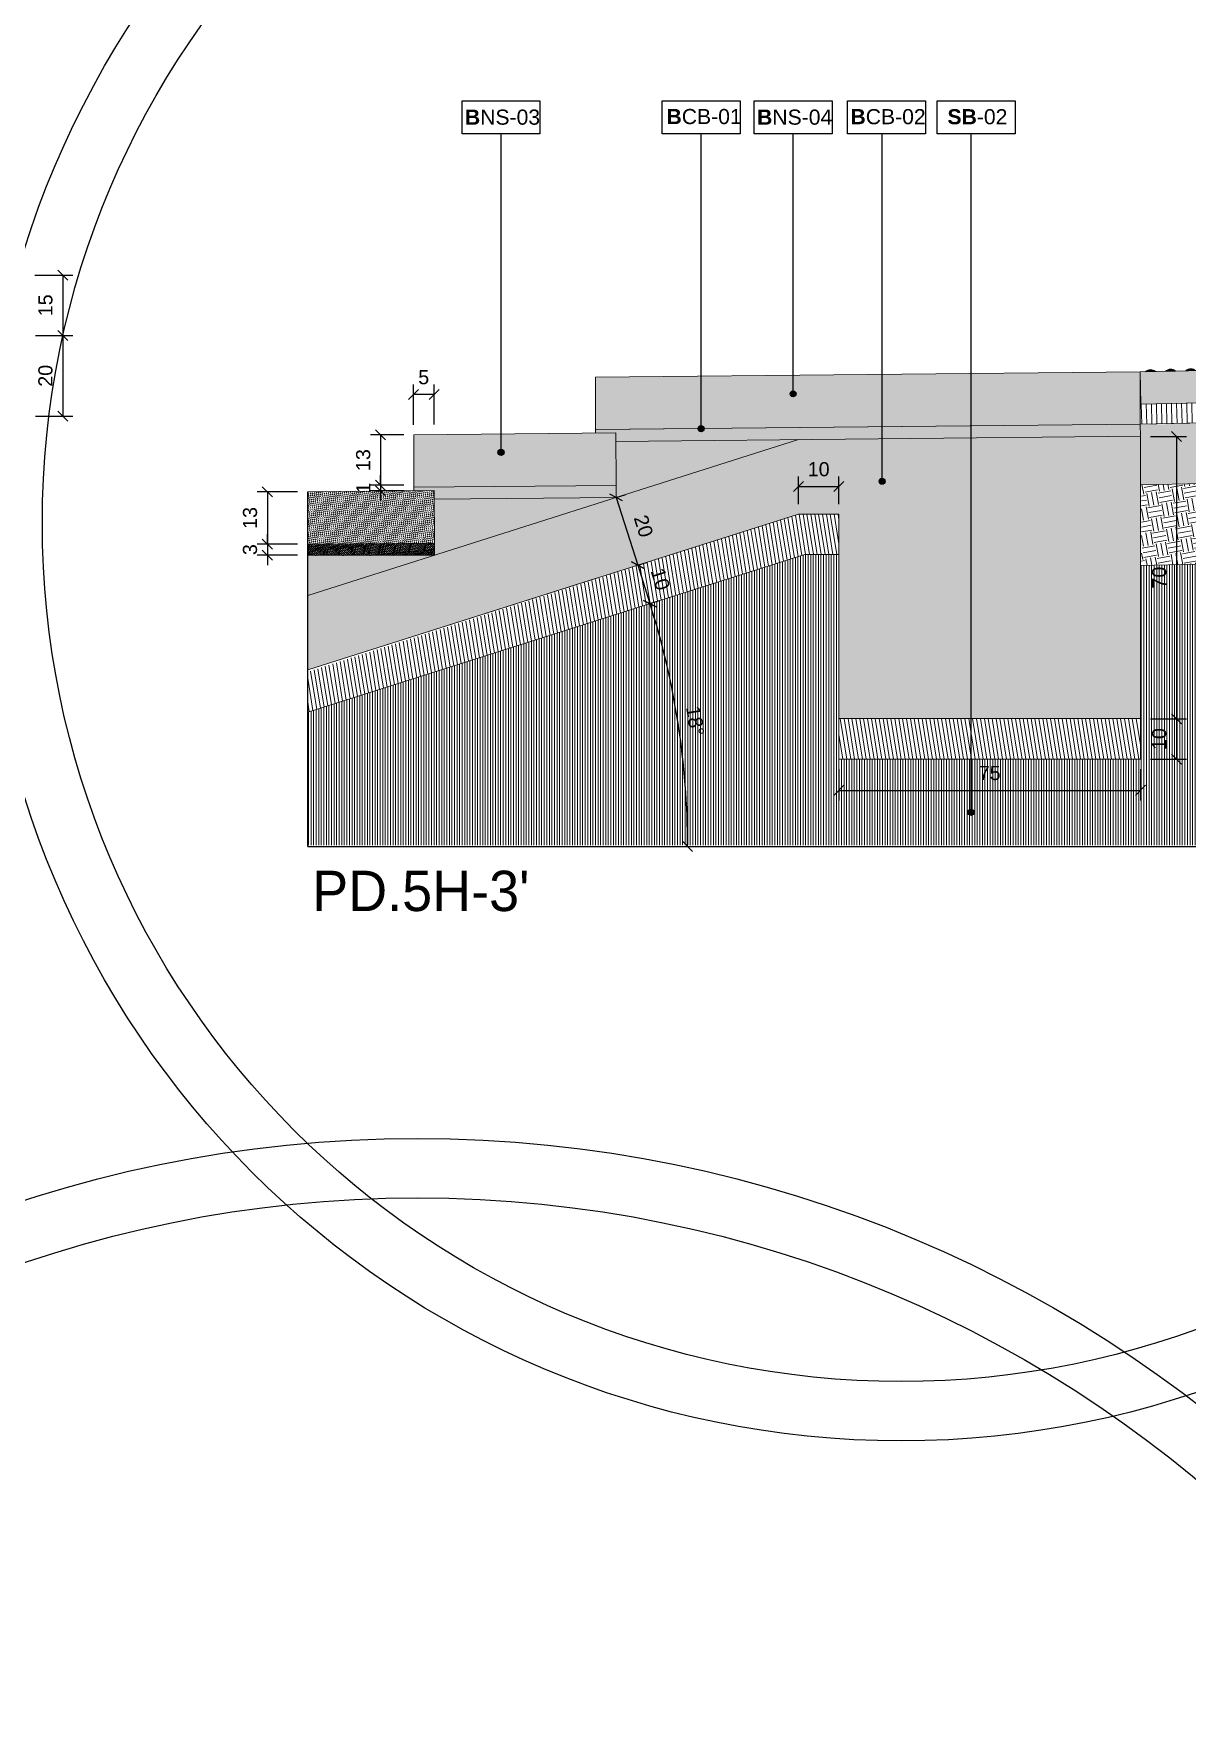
# Model space of a CAD drawing. Header units: metres. Extents: x -325 to 301, y -147 to 149.
# Drawn here: x 67.626 to 70.484, y 46.144 to 50.334 of the extents above; entities that cross this region are included whole.
import ezdxf

# ---------------------------------------------------------------- set-up
doc = ezdxf.new("R2010")
doc.units = ezdxf.units.M
doc.layers.get('Defpoints').update_dxf_attribs({"lineweight": 13})
for name, color, linetype, plot in [('-aux', 50, 'Continuous', False), ('-AUX-QAD', 5, 'Continuous', False), ('-AUX_MON', 3, 'Continuous', False)]:
    doc.layers.add(name, color=color, linetype=linetype, plot=plot)
for name, color, linetype, true_color in [('0-TX-1_25', 7, 'Continuous', 0x3f4f7f), ('3-TR-paviment fort', 7, 'Continuous', 0xd1d1d1), ('EIT_3 TR sorra', 7, 'Continuous', 0xd8ceb0)]:
    doc.layers.add(name, color=color, linetype=linetype, true_color=true_color)
for name, color, linetype, lineweight, true_color in [('03-TR-Paviment_08_Natural Stone Bleachers', 7, 'Continuous', 5, 0xafad9d), ('3-TR sorra granitica', 7, 'Continuous', 0, 0xf2dac9), ('3-TR tot_u', 7, 'Continuous', 5, 0x787878)]:
    doc.layers.add(name, color=color, linetype=linetype, lineweight=lineweight, true_color=true_color)
for name, color, linetype, lineweight in [('1-CM', 7, 'Continuous', 0), ('3-TR Formigó', 252, 'Continuous', 0), ('3-TR Seleccionat', 44, 'Continuous', 0), ('3-TR Tot-u', 37, 'Continuous', 0)]:
    doc.layers.add(name, color=color, linetype=linetype, lineweight=lineweight)
for name, color, linetype in [('1-SECCIÓ', 1, 'Continuous'), ('A-KEYPLAN_HATCH', 7, 'Continuous'), ('A_TEXT_2', 7, 'Continuous')]:
    doc.layers.add(name, color=color, linetype=linetype)
doc.styles.get("Standard").update_dxf_attribs({"font": 'arial.ttf'})
doc.styles.add('x-llegenda materials$0$ENGRAVERS', font='TT0586M.TTF')
doc.dimstyles.new('ISO-25', dxfattribs={"dimtxt": 0.1, "dimasz": 0.1, "dimexe": 0.1, "dimexo": 0.1, "dimgap": 0.1, "dimtad": 1, "dimdec": 0, "dimlfac": 100, "dimzin": 9, "dimtxsty": 'Standard', "dimblk": 'OBLIQUE', "dimcen": 0.1, "dimadec": 0, "dimazin": 0, "dimtfac": 1, "dimtdec": 0, "dimtmove": 0, "dimatfit": 3, "dimldrblk": 'OBLIQUE', "dimfxl": 1, "dimarcsym": 0})

# ---------------------------------------------------------------- blocks, each defined once
blk = doc.blocks.new('hatch keyplan 2')
at = {"layer": 'A-KEYPLAN_HATCH'}
blk.add_lwpolyline([(0, 0.00548), (0.01287, 0.00548), (0.01287, 0), (0, 0)], close=True, dxfattribs=at)
blk = doc.blocks.new('hatch keyplan')
at = {"layer": 'A-KEYPLAN_HATCH'}
blk.add_blockref('hatch keyplan 2', (1.43058, 0.85215), dxfattribs=at)
blk = doc.blocks.new('SB-02')
at = {"layer": 'A-KEYPLAN_HATCH'}
blk.add_blockref('hatch keyplan', (-1.43058, -0.85215), dxfattribs=at)
at = {"layer": 'A_TEXT_2', "insert": (-0.0008, 0.00408), "char_height": 0.0025, "attachment_point": 1}
blk.add_mtext_dynamic_manual_height_columns('\\pi0.00249;{\\fArial|b1|i0|c0|p34;SB}-02', width=0.0145619, gutter_width=0.015, heights=[0], dxfattribs=at)
blk = doc.blocks.new('B-CB02')
at = {"layer": 'A-KEYPLAN_HATCH'}
blk.add_blockref('hatch keyplan', (-1.43058, -0.85215), dxfattribs=at)
at = {"layer": 'A_TEXT_2', "insert": (-0.0008, 0.00409), "char_height": 0.0025, "attachment_point": 1}
blk.add_mtext_dynamic_manual_height_columns('\\pi0.00129;{\\fArial|b1|i0|c0|p34;B}CB-02', width=0.0145619, gutter_width=0.015, heights=[0], dxfattribs=at)
blk = doc.blocks.new('B-CB01')
at = {"layer": 'A-KEYPLAN_HATCH'}
blk.add_blockref('hatch keyplan', (-1.43058, -0.85215), dxfattribs=at)
at = {"layer": 'A_TEXT_2', "insert": (-0.0008, 0.00411), "char_height": 0.0025, "attachment_point": 1}
blk.add_mtext_dynamic_manual_height_columns('\\pi0.00152;{\\fArial|b1|i0|c0|p34;B}CB-01', width=0.0145619, gutter_width=0.015, heights=[0], dxfattribs=at)
blk = doc.blocks.new('B03')
at = {"layer": 'A-KEYPLAN_HATCH'}
blk.add_blockref('hatch keyplan', (-1.42958, -0.85215), dxfattribs=at)
at = {"layer": 'A_TEXT_2', "insert": (0.0002, 0.00401), "char_height": 0.0025, "attachment_point": 1}
blk.add_mtext_dynamic_manual_height_columns('\\pi0.00128;{\\fArial|b1|i0|c0|p34;B}NS-03', width=0.0145619, gutter_width=0.015, heights=[0], dxfattribs=at)
blk = doc.blocks.new('B04')
at = {"layer": 'A-KEYPLAN_HATCH'}
blk.add_blockref('hatch keyplan', (-1.42958, -0.85215), dxfattribs=at)
at = {"layer": 'A_TEXT_2', "insert": (0.0002, 0.00401), "char_height": 0.0025, "attachment_point": 1}
blk.add_mtext_dynamic_manual_height_columns('\\pi0.00128;{\\fArial|b1|i0|c0|p34;B}NS-04', width=0.0145619, gutter_width=0.015, heights=[0], dxfattribs=at)
blk = doc.blocks.new('_Oblique')
at = {"color": 0, "lineweight": -2}
blk.add_line((-0.5, -0.5), (0.5, 0.5), dxfattribs=at)
blk = doc.blocks.new('*D102')
at = {"layer": '0-TX-1_25', "color": 0, "lineweight": -2, "transparency": 16777216}
for p, q in [((68.5664, 49.3645), (68.5664, 49.4645)), ((68.6177, 49.4395), (68.5664, 49.4395)), ((68.6177, 49.365), (68.6177, 49.4645))]:
    blk.add_line(p, q, dxfattribs=at)
at = {"layer": 'Defpoints', "color": 0, "transparency": 16777216}
for p in [(68.5664, 49.4395), (68.5664, 49.3395), (68.6177, 49.34)]:
    blk.add_point(p, dxfattribs=at)
at = {"layer": '0-TX-1_25', "color": 0, "lineweight": -2, "transparency": 16777216, "xscale": 0.025, "yscale": 0.025, "zscale": 0.025, "rotation": 180}
blk.add_blockref('_Oblique', (68.5664, 49.4395), dxfattribs=at)
at = {"layer": '0-TX-1_25', "color": 0, "lineweight": -2, "transparency": 16777216, "xscale": 0.025, "yscale": 0.025, "zscale": 0.025}
blk.add_blockref('_Oblique', (68.6177, 49.4395), dxfattribs=at)
at = {"layer": '0-TX-1_25', "color": 0, "transparency": 16777216, "insert": (68.592, 49.4823), "char_height": 0.035, "attachment_point": 5}
blk.add_mtext('5', dxfattribs=at)
blk = doc.blocks.new('*D106')
at = {"layer": '0-TX-1_25', "color": 0, "lineweight": -2, "transparency": 16777216}
for p, q in [((68.5427, 49.3395), (68.4601, 49.3395)), ((68.4851, 49.3395), (68.4851, 49.2145)), ((68.5427, 49.2145), (68.4601, 49.2145))]:
    blk.add_line(p, q, dxfattribs=at)
at = {"layer": 'Defpoints', "color": 0, "transparency": 16777216}
for p in [(68.5677, 49.3395), (68.4851, 49.2145), (68.5677, 49.2145)]:
    blk.add_point(p, dxfattribs=at)
at = {"layer": '0-TX-1_25', "color": 0, "lineweight": -2, "transparency": 16777216, "xscale": 0.025, "yscale": 0.025, "zscale": 0.025}
for p, rotation in [((68.4851, 49.3395), 90), ((68.4851, 49.2145), 270)]:
    blk.add_blockref('_Oblique', p, dxfattribs=dict(at, rotation=rotation))
at = {"layer": '0-TX-1_25', "color": 0, "transparency": 16777216, "insert": (68.4422, 49.277), "char_height": 0.035, "attachment_point": 5, "rotation": 90}
blk.add_mtext('13', dxfattribs=at)
blk = doc.blocks.new('*D107')
at = {"layer": '0-TX-1_25', "color": 0, "lineweight": -2, "transparency": 16777216}
for p, q in [((68.4851, 49.2145), (68.4851, 49.2395)), ((68.5427, 49.2145), (68.4601, 49.2145)), ((68.5426, 49.201), (68.4601, 49.201)), ((68.4851, 49.2145), (68.4851, 49.201)), ((68.4851, 49.201), (68.4851, 49.176))]:
    blk.add_line(p, q, dxfattribs=at)
at = {"layer": 'Defpoints', "color": 0, "transparency": 16777216}
for p in [(68.4851, 49.201), (68.5676, 49.201), (68.5677, 49.2145)]:
    blk.add_point(p, dxfattribs=at)
at = {"layer": '0-TX-1_25', "color": 0, "lineweight": -2, "transparency": 16777216, "xscale": 0.025, "yscale": 0.025, "zscale": 0.025}
for p, rotation in [((68.4851, 49.2145), 270), ((68.4851, 49.201), 90)]:
    blk.add_blockref('_Oblique', p, dxfattribs=dict(at, rotation=rotation))
at = {"layer": '0-TX-1_25', "color": 0, "transparency": 16777216, "insert": (68.4425, 49.2078), "char_height": 0.035, "attachment_point": 5, "rotation": 90}
blk.add_mtext('1', dxfattribs=at)
blk = doc.blocks.new('*D108')
at = {"layer": '0-TX-1_25', "color": 0, "lineweight": -2, "transparency": 16777216}
for p, q in [((68.2796, 49.1985), (68.1796, 49.1985)), ((68.2046, 49.1985), (68.2046, 49.0687)), ((68.2796, 49.0687), (68.1796, 49.0687))]:
    blk.add_line(p, q, dxfattribs=at)
at = {"layer": 'Defpoints', "color": 0, "transparency": 16777216}
for p in [(68.3046, 49.1985), (68.2046, 49.0687), (68.3046, 49.0687)]:
    blk.add_point(p, dxfattribs=at)
at = {"layer": '0-TX-1_25', "color": 0, "lineweight": -2, "transparency": 16777216, "xscale": 0.025, "yscale": 0.025, "zscale": 0.025}
for p, rotation in [((68.2046, 49.1985), 90), ((68.2046, 49.0687), 270)]:
    blk.add_blockref('_Oblique', p, dxfattribs=dict(at, rotation=rotation))
at = {"layer": '0-TX-1_25', "color": 0, "transparency": 16777216, "insert": (68.1617, 49.1336), "char_height": 0.035, "attachment_point": 5, "rotation": 90}
blk.add_mtext('13', dxfattribs=at)
blk = doc.blocks.new('*D109')
at = {"layer": '0-TX-1_25', "color": 0, "lineweight": -2, "transparency": 16777216}
for p, q in [((68.2796, 49.0687), (68.1796, 49.0687)), ((68.2046, 49.0687), (68.2046, 49.0937)), ((68.2046, 49.0687), (68.2046, 49.0415)), ((68.2796, 49.0415), (68.1796, 49.0415)), ((68.2046, 49.0415), (68.2046, 49.0165))]:
    blk.add_line(p, q, dxfattribs=at)
at = {"layer": 'Defpoints', "color": 0, "transparency": 16777216}
for p in [(68.3046, 49.0687), (68.2046, 49.0415), (68.3046, 49.0415)]:
    blk.add_point(p, dxfattribs=at)
at = {"layer": '0-TX-1_25', "color": 0, "lineweight": -2, "transparency": 16777216, "xscale": 0.025, "yscale": 0.025, "zscale": 0.025}
for p, rotation in [((68.2046, 49.0687), 270), ((68.2046, 49.0415), 90)]:
    blk.add_blockref('_Oblique', p, dxfattribs=dict(at, rotation=rotation))
at = {"layer": '0-TX-1_25', "color": 0, "transparency": 16777216, "insert": (68.1617, 49.0551), "char_height": 0.035, "attachment_point": 5, "rotation": 90}
blk.add_mtext('3', dxfattribs=at)
blk = doc.blocks.new('POINT')
at = {"layer": '0-TX-1_25'}
h = blk.add_hatch(dxfattribs=at)
h.set_pattern_fill('ANGLE', color=256)
h.set_pattern_definition([(0, (-83.747, -12.726), (0, 6.985), [5.08, -1.905]), (90, (-83.747, -12.726), (-6.985, 4e-16), [5.08, -1.905])])
edge = h.paths.add_edge_path()
edge.add_arc((0, 0), 0.0075, 0, 360)
h = blk.add_hatch(color=256, dxfattribs=at)
h.dxf.hatch_style = 1
edge = h.paths.add_edge_path()
edge.add_arc((0, 0), 0.0075, 0, 360)
blk.add_circle((0, 0), 0.0075, dxfattribs=at)
blk = doc.blocks.new('*U1805')
at = {"layer": '3-TR-paviment fort'}
blk.add_hatch(color=256, dxfattribs=at).paths.add_polyline_path([(0.025, 0), (0.05, 0, 0.4)])
blk.add_lwpolyline([(0.025, 0), (0.05, 0)])
blk.add_arc((0.0375, -0.013125), 0.018125, 46.397181, 133.602819)
blk = doc.blocks.new('*U1806')
at = {"color": 0, "linetype": 'ByBlock', "lineweight": -2, "transparency": 16777216}
for p in [(0, 0.08), (0.05, 0.08), (0.1, 0.08), (0.15, 0.08), (0.2, 0.08), (0.25, 0.08), (0.3, 0.08), (0.35, 0.08), (0.4, 0.08), (0.45, 0.08), (0.5, 0.08), (0.55, 0.08)]:
    blk.add_blockref('*U1805', p, dxfattribs=at)
blk = doc.blocks.new('Warning Surface 600x600x80')
at = {"layer": '3-TR-paviment fort'}
blk.add_hatch(color=256, dxfattribs=at).paths.add_polyline_path([(0, 0.08), (0.6, 0.08), (0.6, 0), (0.0002, 0.0006)])
blk.add_lwpolyline([(0, 0.08), (0.6, 0.08)])
at = {"layer": '1-CM'}
blk.add_lwpolyline([(0.6, 0.08), (0, 0.08), (0, 0), (0.6, 0)], close=True, dxfattribs=at)
blk.add_blockref('*U1806', (-0.0125, 0))
blk = doc.blocks.new('*D1834')
at = {"layer": '0-TX-1_25', "color": 0, "lineweight": -2, "transparency": 16777216}
for p, q in [((67.6286, 49.7354), (67.7227, 49.7354)), ((67.6977, 49.7354), (67.6977, 49.5859)), ((67.6298, 49.5859), (67.7227, 49.5859))]:
    blk.add_line(p, q, dxfattribs=at)
at = {"layer": 'Defpoints', "color": 0, "transparency": 16777216}
for p in [(67.6036, 49.7354), (67.6048, 49.5859), (67.6977, 49.5859)]:
    blk.add_point(p, dxfattribs=at)
at = {"layer": '0-TX-1_25', "color": 0, "lineweight": -2, "transparency": 16777216, "xscale": 0.025, "yscale": 0.025, "zscale": 0.025}
for p, rotation in [((67.6977, 49.7354), 90), ((67.6977, 49.5859), 270)]:
    blk.add_blockref('_Oblique', p, dxfattribs=dict(at, rotation=rotation))
at = {"layer": '0-TX-1_25', "color": 0, "transparency": 16777216, "insert": (67.6548, 49.6606), "char_height": 0.035, "attachment_point": 5, "rotation": 90}
blk.add_mtext('15', dxfattribs=at)
blk = doc.blocks.new('*D1835')
at = {"layer": '0-TX-1_25', "color": 0, "lineweight": -2, "transparency": 16777216}
for p, q in [((67.6298, 49.5859), (67.7227, 49.5859)), ((67.6977, 49.5859), (67.6977, 49.3859)), ((67.6298, 49.3859), (67.7227, 49.3859))]:
    blk.add_line(p, q, dxfattribs=at)
at = {"layer": 'Defpoints', "color": 0, "transparency": 16777216}
for p in [(67.6048, 49.5859), (67.6048, 49.3859), (67.6977, 49.3859)]:
    blk.add_point(p, dxfattribs=at)
at = {"layer": '0-TX-1_25', "color": 0, "lineweight": -2, "transparency": 16777216, "xscale": 0.025, "yscale": 0.025, "zscale": 0.025}
for p, rotation in [((67.6977, 49.5859), 90), ((67.6977, 49.3859), 270)]:
    blk.add_blockref('_Oblique', p, dxfattribs=dict(at, rotation=rotation))
at = {"layer": '0-TX-1_25', "color": 0, "transparency": 16777216, "insert": (67.6548, 49.4859), "char_height": 0.035, "attachment_point": 5, "rotation": 90}
blk.add_mtext('20', dxfattribs=at)
blk = doc.blocks.new('*D2914')
at = {"layer": '0-TX-1_25', "color": 0, "lineweight": -2, "transparency": 16777216}
for p, q in [((69.6209, 48.5112), (69.6209, 48.4335)), ((70.3679, 48.5112), (70.3679, 48.4335)), ((69.6209, 48.4585), (70.3679, 48.4585))]:
    blk.add_line(p, q, dxfattribs=at)
at = {"layer": 'Defpoints', "color": 0, "transparency": 16777216}
for p in [(69.6209, 48.5362), (70.3679, 48.5362), (70.3679, 48.4585)]:
    blk.add_point(p, dxfattribs=at)
at = {"layer": '0-TX-1_25', "color": 0, "lineweight": -2, "transparency": 16777216, "xscale": 0.025, "yscale": 0.025, "zscale": 0.025, "rotation": 180}
blk.add_blockref('_Oblique', (69.6209, 48.4585), dxfattribs=at)
at = {"layer": '0-TX-1_25', "color": 0, "lineweight": -2, "transparency": 16777216, "xscale": 0.025, "yscale": 0.025, "zscale": 0.025}
blk.add_blockref('_Oblique', (70.3679, 48.4585), dxfattribs=at)
at = {"layer": '0-TX-1_25', "color": 0, "transparency": 16777216, "insert": (69.9944, 48.5013), "char_height": 0.035, "attachment_point": 5}
blk.add_mtext('75', dxfattribs=at)
blk = doc.blocks.new('*D2912')
at = {"layer": '0-TX-1_25', "color": 0, "lineweight": -2, "transparency": 16777216}
for p, q in [((70.3929, 49.3357), (70.4824, 49.3357)), ((70.4574, 49.3357), (70.4574, 48.6357)), ((70.3925, 48.6357), (70.4824, 48.6357))]:
    blk.add_line(p, q, dxfattribs=at)
at = {"layer": 'Defpoints', "color": 0, "transparency": 16777216}
for p in [(70.3679, 49.3357), (70.3675, 48.6357), (70.4574, 48.6357)]:
    blk.add_point(p, dxfattribs=at)
at = {"layer": '0-TX-1_25', "color": 0, "lineweight": -2, "transparency": 16777216, "xscale": 0.025, "yscale": 0.025, "zscale": 0.025}
for p, rotation in [((70.4574, 49.3357), 90), ((70.4574, 48.6357), 270)]:
    blk.add_blockref('_Oblique', p, dxfattribs=dict(at, rotation=rotation))
at = {"layer": '0-TX-1_25', "color": 0, "transparency": 16777216, "insert": (70.4145, 48.9857), "char_height": 0.035, "attachment_point": 5, "rotation": 90}
blk.add_mtext('70', dxfattribs=at)
blk = doc.blocks.new('*D2913')
at = {"layer": '0-TX-1_25', "color": 0, "lineweight": -2, "transparency": 16777216}
for p, q in [((70.3925, 48.6357), (70.4824, 48.6357)), ((70.4574, 48.6357), (70.4574, 48.5357)), ((70.3925, 48.5357), (70.4824, 48.5357))]:
    blk.add_line(p, q, dxfattribs=at)
at = {"layer": 'Defpoints', "color": 0, "transparency": 16777216}
for p in [(70.3675, 48.6357), (70.3675, 48.5357), (70.4574, 48.5357)]:
    blk.add_point(p, dxfattribs=at)
at = {"layer": '0-TX-1_25', "color": 0, "lineweight": -2, "transparency": 16777216, "xscale": 0.025, "yscale": 0.025, "zscale": 0.025}
for p, rotation in [((70.4574, 48.6357), 90), ((70.4574, 48.5357), 270)]:
    blk.add_blockref('_Oblique', p, dxfattribs=dict(at, rotation=rotation))
at = {"layer": '0-TX-1_25', "color": 0, "transparency": 16777216, "insert": (70.4145, 48.5857), "char_height": 0.035, "attachment_point": 5, "rotation": 90}
blk.add_mtext('10', dxfattribs=at)
blk = doc.blocks.new('*D2915')
at = {"layer": '0-TX-1_25', "color": 0, "lineweight": -2, "transparency": 16777216}
for p, q in [((69.5206, 49.1681), (69.5206, 49.2364)), ((69.6206, 49.1681), (69.6206, 49.2364)), ((69.5206, 49.2114), (69.6206, 49.2114))]:
    blk.add_line(p, q, dxfattribs=at)
at = {"layer": 'Defpoints', "color": 0, "transparency": 16777216}
for p in [(69.6206, 49.2114), (69.5206, 49.1431), (69.6206, 49.1431)]:
    blk.add_point(p, dxfattribs=at)
at = {"layer": '0-TX-1_25', "color": 0, "lineweight": -2, "transparency": 16777216, "xscale": 0.025, "yscale": 0.025, "zscale": 0.025, "rotation": 180}
blk.add_blockref('_Oblique', (69.5206, 49.2114), dxfattribs=at)
at = {"layer": '0-TX-1_25', "color": 0, "lineweight": -2, "transparency": 16777216, "xscale": 0.025, "yscale": 0.025, "zscale": 0.025}
blk.add_blockref('_Oblique', (69.6206, 49.2114), dxfattribs=at)
at = {"layer": '0-TX-1_25', "color": 0, "transparency": 16777216, "insert": (69.5706, 49.2542), "char_height": 0.035, "attachment_point": 5}
blk.add_mtext('10', dxfattribs=at)
blk = doc.blocks.new('*D2916')
at = {"layer": '0-TX-1_25', "color": 0, "lineweight": -2, "transparency": 16777216}
for p, q in [((69.0691, 49.1844), (69.0929, 49.192)), ((69.0691, 49.1844), (69.1224, 49.0165)), ((69.1224, 49.0165), (69.1462, 49.0241))]:
    blk.add_line(p, q, dxfattribs=at)
at = {"layer": 'Defpoints', "color": 0, "transparency": 16777216}
for p in [(69.0691, 49.1844), (69.1224, 49.0165), (69.1224, 49.0165)]:
    blk.add_point(p, dxfattribs=at)
at = {"layer": '0-TX-1_25', "color": 0, "lineweight": -2, "transparency": 16777216, "xscale": 0.025, "yscale": 0.025, "zscale": 0.025}
for p, rotation in [((69.0691, 49.1844), 107.6105247687055), ((69.1224, 49.0165), 287.6105247687055)]:
    blk.add_blockref('_Oblique', p, dxfattribs=dict(at, rotation=rotation))
at = {"layer": '0-TX-1_25', "color": 0, "transparency": 16777216, "insert": (69.1366, 49.1134), "char_height": 0.035, "attachment_point": 5, "rotation": 287.6105}
blk.add_mtext('20', dxfattribs=at)
blk = doc.blocks.new('*D2917')
at = {"layer": '0-TX-1_25', "color": 0, "lineweight": -2, "transparency": 16777216}
for p, q in [((69.1224, 49.0165), (69.1462, 49.0241)), ((69.1224, 49.0165), (69.1526, 48.9212)), ((69.1526, 48.9212), (69.1765, 48.9288))]:
    blk.add_line(p, q, dxfattribs=at)
at = {"layer": 'Defpoints', "color": 0, "transparency": 16777216}
for p in [(69.1224, 49.0165), (69.1526, 48.9212), (69.1526, 48.9212)]:
    blk.add_point(p, dxfattribs=at)
at = {"layer": '0-TX-1_25', "color": 0, "lineweight": -2, "transparency": 16777216, "xscale": 0.025, "yscale": 0.025, "zscale": 0.025}
for p, rotation in [((69.1224, 49.0165), 107.6105247687045), ((69.1526, 48.9212), 287.6105247687045)]:
    blk.add_blockref('_Oblique', p, dxfattribs=dict(at, rotation=rotation))
at = {"layer": '0-TX-1_25', "color": 0, "transparency": 16777216, "insert": (69.1784, 48.9819), "char_height": 0.035, "attachment_point": 5, "rotation": 287.6105}
blk.add_mtext('10', dxfattribs=at)
blk = doc.blocks.new('*D2918')
at = {"layer": '0-TX-1_25', "color": 0, "lineweight": -2, "transparency": 16777216}
blk.add_arc((67.2575, 48.3197), 1.9884, 360, 17.6105, dxfattribs=at)
at = {"layer": 'Defpoints', "color": 0, "transparency": 16777216}
for p in [(69.5364, 49.0431), (68.3046, 48.652), (69.2354, 48.523), (68.3046, 48.3197), (71.3046, 48.3197)]:
    blk.add_point(p, dxfattribs=at)
at = {"layer": '0-TX-1_25', "color": 0, "lineweight": -2, "transparency": 16777216, "xscale": 0.025, "yscale": 0.025, "zscale": 0.025}
for p, rotation in [((69.1526, 48.9212), 107.6105247687067), ((69.2458, 48.3197), 269.9999999999999)]:
    blk.add_blockref('_Oblique', p, dxfattribs=dict(at, rotation=rotation))
at = {"layer": '0-TX-1_25', "color": 0, "transparency": 16777216, "insert": (69.2647, 48.6306), "char_height": 0.035, "attachment_point": 5, "rotation": 278.8053}
blk.add_mtext('18°', dxfattribs=at)

msp = doc.modelspace()

# ---------------------------------------------------------------- hatches: boundary and pattern name
at = {"layer": '03-TR-Paviment_08_Natural Stone Bleachers'}
h = msp.add_hatch(dxfattribs=at)
h.set_pattern_fill('DASH', color=256, scale=0.0011, angle=233.5086, style=0, double=1)
h.set_pattern_definition([(233.5086097, (5.4839603, -3.8065912), (0.00073078554, -0.00488477891), [0.0034925, -0.0034925])])
h.paths.add_polyline_path([(69.0177, 49.4825), (69.0177, 49.3529), (70.3676, 49.3662), (70.3676, 49.4957)])
h = msp.add_hatch(dxfattribs=at)
h.set_pattern_fill('DASH', color=256, scale=0.0011, angle=233.5086, style=0, double=1)
h.set_pattern_definition([(233.5086097, (5.033988, -3.949505), (0.00073078554, -0.00488477891), [0.0034925, -0.0034925])])
h.paths.add_polyline_path([(68.5677, 49.3395), (68.5677, 49.21), (69.0688, 49.2144), (69.0677, 49.3444)])
h = msp.add_hatch(dxfattribs=at)
h.set_pattern_fill('DASH', color=256, scale=0.0011, angle=233.5086, style=0, double=1)
h.set_pattern_definition([(233.5086097, (4.584016, -4.0924185), (0.00073078554, -0.00488477891), [0.0034925, -0.0034925])])
h.paths.add_polyline_path([(68.3046, 49.1985), (68.3046, 49.0687), (68.6189, 49.0715), (68.6177, 49.2015)])
at = {"layer": '3-TR Formigó'}
h = msp.add_hatch(dxfattribs=at)
h.set_pattern_fill('ANSI31', color=256, scale=0.003, angle=234.1752)
h.set_pattern_definition([(279.175244, (-140.9043835, 4.781855), (0.00940313004, 0.0015188056), [])])
h.paths.add_polyline_path([(69.5209, 49.1431), (68.3046, 48.752), (68.3046, 48.652), (69.5364, 49.0431), (69.6209, 49.0431), (69.6209, 49.1431)])
h = msp.add_hatch(dxfattribs=at)
h.set_pattern_fill('ANSI31', color=256, scale=0.003, angle=234.1752)
h.set_pattern_definition([(279.175244, (-139.341091, 4.665985), (0.00940313004, 0.0015188056), [])])
h.paths.add_polyline_path([(70.3679, 48.6362), (69.6209, 48.6362), (69.6209, 48.5362), (70.3679, 48.5362)])
at = {"layer": '3-TR Seleccionat'}
h = msp.add_hatch(dxfattribs=at)
h.set_pattern_fill('ANSI31', color=256, scale=0.002, angle=225, style=0)
h.set_pattern_definition([(270, (-130.816933, 1.682389), (0.00635, -2e-18), [])])
h.paths.add_polyline_path([(71.3046, 48.3227), (71.3046, 49.0357), (70.3678, 49.0161), (70.3679, 48.5362), (69.6209, 48.5362), (69.6209, 49.0431), (69.5364, 49.0431), (68.3046, 48.652), (68.3003, 48.3227)])
at = {"layer": '3-TR sorra granitica'}
h = msp.add_hatch(dxfattribs=at)
h.set_pattern_fill('LINE', color=256, scale=0.1, angle=55.5734, style=0)
h.set_pattern_definition([(91.2199074, (91.345592, 258.045268), (-0.0124971668, -0.0002661224), [])])
h.paths.add_polyline_path([(71.3046, 49.3858), (71.3046, 49.4157), (70.9702, 49.4085), (70.9691, 49.4285), (70.3693, 49.4158), (70.3678, 49.3662)])
at = {"layer": '3-TR Tot-u'}
h = msp.add_hatch(dxfattribs=at)
h.set_pattern_fill('EARTH', color=256, scale=0.005, angle=-79.60485)
h.paths.add_polyline_path([(71.3046, 49.0357), (71.3046, 49.2357), (70.3707, 49.2162), (70.3707, 49.0162)])
at = {"layer": '3-TR tot_u'}
h = msp.add_hatch(dxfattribs=at)
h.set_pattern_fill('AR-CONC', color=256, scale=0.0002, angle=90.2664)
h.set_pattern_definition([(140.2664143104, (269984.91426, -738414.163533), (0.0030183585511, 0.0364513625844), [0.00381, -0.04191]), (85.2664143104, (269984.91426, -738414.163533), (-0.0381781810675, -0.0072262829332), [0.003048, -0.033528116834]), (190.7178590104, (269984.91451, -738414.160495), (-0.0351598209585, 0.0292250795622), [0.00323800176, -0.03561804892]), (136.4506143104, (269984.9041, -738414.16358), (0.0081562825582, 0.0542543196878), [0.005715, -0.062865]), (186.9019719204, (269984.90478, -738414.15906), (-0.049705465848, 0.047250217616), [0.004857004628, -0.053427121632]), (81.45056548, (269984.9041, -738414.16358), (-0.0497054658455, 0.0472502176188), [0.004571993414, -0.050291946384]), (111.2664143104, (269984.906616, -738414.158488), (0.0203118235131, 0.0304176527954), [0.00381, -0.04191]), (56.2664143104, (269984.906616, -738414.15849), (-0.0368946682902, 0.0121889849718), [0.003048, -0.033528]), (161.7178593104, (269984.90831, -738414.155953), (-0.016582844967, 0.0426066376987), [0.00323800176, -0.03561798752]), (127.7664143104, (269984.91426, -738414.163533), (-0.0169136972324, 0.00053908133522), [0, -0.0331216, 0, -0.034036, 0, -0.033655]), (97.7664143104, (269984.91426, -738414.163533), (-0.02009803784808, 0.0132706243038), [0, -0.0194056, 0, -0.0323596, 0, -0.012827]), (57.7664143104, (269984.914312, -738414.174861), (0.00101964285024, 0.02712315336895), [0, -0.0127, 0, -0.039624, 0, -0.052578]), (47.7664143104, (269984.914336, -738414.17994), (-0.0052229971542, 0.0296018704426), [0, -0.01651, 0, -0.0263144, 0, -0.037338])])
h.paths.add_polyline_path([(71.3046, 49.2357), (71.3046, 49.3854), (70.3676, 49.3647), (70.3679, 49.2161)])
h = msp.add_hatch(dxfattribs=at)
h.set_pattern_fill('AR-CONC', color=256, scale=0.0002, angle=90.2664)
h.set_pattern_definition([(140.2664143104, (269984.931893, -738410.930217), (0.0030183585511, 0.0364513625844), [0.00381, -0.04191]), (85.2664143104, (269984.931893, -738410.930217), (-0.0381781810675, -0.0072262829332), [0.003048, -0.033528116834]), (190.7178590104, (269984.932144, -738410.92718), (-0.0351598209585, 0.0292250795622), [0.00323800176, -0.03561804892]), (136.4506143104, (269984.921733, -738410.930265), (0.0081562825582, 0.0542543196878), [0.005715, -0.062865]), (186.9019719204, (269984.922413, -738410.925743), (-0.049705465848, 0.047250217616), [0.004857004628, -0.053427121632]), (81.45056548, (269984.921733, -738410.930265), (-0.0497054658455, 0.0472502176188), [0.004571993414, -0.050291946384]), (111.2664143104, (269984.92425, -738410.925173), (0.0203118235131, 0.0304176527954), [0.00381, -0.04191]), (56.2664143104, (269984.92425, -738410.925173), (-0.0368946682902, 0.0121889849718), [0.003048, -0.033528]), (161.7178593104, (269984.925942, -738410.922638), (-0.016582844967, 0.0426066376987), [0.00323800176, -0.03561798752]), (127.7664143104, (269984.931893, -738410.930217), (-0.0169136972324, 0.00053908133522), [0, -0.0331216, 0, -0.034036, 0, -0.033655]), (97.7664143104, (269984.931893, -738410.930217), (-0.02009803784808, 0.0132706243038), [0, -0.0194056, 0, -0.0323596, 0, -0.012827]), (57.7664143104, (269984.931946, -738410.941546), (0.00101964285024, 0.02712315336895), [0, -0.0127, 0, -0.039624, 0, -0.052578]), (47.7664143104, (269984.93197, -738410.946626), (-0.0052229971542, 0.0296018704426), [0, -0.01651, 0, -0.0263144, 0, -0.037338])])
h.paths.add_polyline_path([(70.3676, 49.3362), (69.0678, 49.3234), (69.0681, 49.2531), (69.0691, 49.1844), (68.6181, 49.1804), (68.6189, 49.0415), (68.3046, 49.0415), (68.3046, 48.757), (69.5209, 49.1431), (69.6209, 49.1431), (69.6209, 48.6362), (70.3679, 48.6362), (70.3676, 49.1657)])
at = {"layer": 'EIT_3 TR sorra'}
h = msp.add_hatch(dxfattribs=at)
h.set_pattern_fill('ANSI36', color=256, scale=0.001075, angle=-0.0588, style=0, double=1)
h.set_pattern_definition([(44.94116, (67.8297763, 51.0316136), (0.0018168983, 0.006635108), [0.0085328125, -0.0017065625, 0, -0.0017065625])])
h.paths.add_polyline_path([(69.0177, 49.344), (69.0677, 49.3444), (69.0679, 49.3234), (70.3678, 49.3362), (70.3676, 49.3662), (69.0177, 49.3529)])
h = msp.add_hatch(dxfattribs=at)
h.set_pattern_fill('ANSI36', color=256, scale=0.001075, angle=-0.0588, style=0, double=1)
h.set_pattern_definition([(44.94116, (67.3798042, 50.8887), (0.0018168983, 0.006635108), [0.0085328125, -0.0017065625, 0, -0.0017065625])])
h.paths.add_polyline_path([(68.5677, 49.2011), (68.6177, 49.2015), (68.6179, 49.1804), (69.0691, 49.1844), (69.0688, 49.2144), (68.5677, 49.21)])
h = msp.add_hatch(dxfattribs=at)
h.set_pattern_fill('ANSI36', color=256, scale=0.001075, angle=-0.0588, style=0, double=1)
h.set_pattern_definition([(44.94116, (66.929832, 50.7457863), (0.0018168983, 0.006635108), [0.0085328125, -0.0017065625, 0, -0.0017065625])])
h.paths.add_polyline_path([(68.3046, 49.0415), (68.6189, 49.0415), (68.6189, 49.0715), (68.3046, 49.0687)])

# ---------------------------------------------------------------- linework, layer by layer
at = {"layer": '-aux'}
msp.add_lwpolyline([(68.3046, 48.3197), (71.3046, 48.3197)], dxfattribs=at)
at = {"layer": '-AUX-QAD'}
for radius in [3.1674, 3.0203]:
    msp.add_circle((68.5761, 44.4281), radius, dxfattribs=at)
at = {"layer": '-AUX_MON'}
for radius in [2.2751, 2.1279]:
    msp.add_circle((69.7749, 49.1213), radius, dxfattribs=at)
at = {"layer": '0-TX-1_25'}
for points in [[(68.7835, 49.2963), (68.7835, 50.0856)], [(69.2794, 49.3548), (69.2794, 50.0856)], [(69.5074, 49.4413), (69.5074, 50.0856)], [(69.7279, 49.2245), (69.7279, 50.0856)], [(69.9483, 48.4038), (69.9483, 50.0856)]]:
    msp.add_lwpolyline(points, dxfattribs=at)
at = {"layer": '1-CM'}
for p, q in [((70.3676, 49.4087), (70.3676, 49.4957)), ((70.3676, 49.3662), (71.3046, 49.3858)), ((70.3676, 49.3662), (71.3046, 49.3858)), ((71.3046, 49.0357), (70.3678, 49.0161))]:
    msp.add_line(p, q, dxfattribs=at)
for points in [[(69.0177, 49.4825), (69.0177, 49.3529), (70.3676, 49.3662), (70.3676, 49.4957)], [(68.5677, 49.3395), (68.5677, 49.21), (69.0688, 49.2144), (69.0677, 49.3444)], [(68.3046, 49.1985), (68.3046, 49.0687), (68.6189, 49.0715), (68.6177, 49.2015)]]:
    msp.add_lwpolyline(points, close=True, dxfattribs=at)
for points in [[(69.0177, 49.4825), (70.3676, 49.4957)], [(69.0177, 49.3529), (70.3676, 49.3662)], [(69.0177, 49.3529), (69.0178, 49.344)], [(69.0189, 49.3529), (70.3676, 49.3662)], [(70.3679, 49.3362), (70.3672, 49.3662)], [(70.3676, 49.3662), (71.3046, 49.3858)], [(70.3679, 49.3362), (70.3679, 48.6362), (69.6209, 48.6362), (69.6209, 49.1431), (69.5209, 49.1431), (68.3046, 48.757)], [(69.0679, 49.3234), (70.3679, 49.3362)], [(70.3679, 49.3362), (70.3679, 48.6362)], [(70.3679, 49.2161), (71.3046, 49.2357)], [(69.0688, 49.2144), (68.5677, 49.21)], [(68.5677, 49.21), (68.5677, 49.2049), (68.5678, 49.2011)], [(69.0688, 49.2055), (69.0691, 49.1844), (68.6179, 49.1804)], [(69.0688, 49.2144), (69.0689, 49.2055)], [(68.6189, 49.0715), (68.6189, 49.0415), (68.3046, 49.0415)], [(68.6189, 49.0715), (68.6189, 49.0626)], [(68.3046, 48.652), (69.5364, 49.0431), (69.6209, 49.0431)], [(69.0205, 48.9842), (68.3046, 48.757)], [(69.6209, 48.6362), (69.6209, 48.5362), (70.3679, 48.5362), (70.3679, 48.6362)]]:
    msp.add_lwpolyline(points, dxfattribs=at)
at = {"layer": '1-CM', "color": 251, "true_color": 0x636466}
msp.add_lwpolyline([(68.3046, 48.9417), (69.5209, 49.3278)], dxfattribs=at)
at = {"layer": '1-SECCIÓ'}
msp.add_lwpolyline([(68.3046, 48.3197), (68.3046, 49.1985)], dxfattribs=at)

# ---------------------------------------------------------------- block references
at = {"layer": '0-TX-1_25', "xscale": 15, "yscale": 15, "zscale": 15}
for name, p in [('B-CB01', (69.1828, 50.0856)), ('B-CB02', (69.6421, 50.0856)), ('SB-02', (69.8645, 50.0856))]:
    msp.add_blockref(name, p, dxfattribs=at)
at = {"layer": '0-TX-1_25'}
for p in [(69.5074, 49.4413), (69.2794, 49.3548), (68.7835, 49.2963), (69.7279, 49.2245), (69.9483, 48.4038)]:
    msp.add_blockref('POINT', p, dxfattribs=at)
at = {"layer": '1-CM', "rotation": 1.219907352308361}
msp.add_blockref('Warning Surface 600x600x80', (70.3693, 49.4158), dxfattribs=at)
at = {"layer": 'A-KEYPLAN_HATCH', "xscale": 14.99999999999007, "yscale": 14.99999999999007, "zscale": 14.99999999999007}
for name, p in [('B03', (68.6719, 50.0856)), ('B04', (69.3958, 50.0856))]:
    msp.add_blockref(name, p, dxfattribs=at)

# ---------------------------------------------------------------- texts
at = {"layer": '-aux', "insert": (68.3156, 48.2593), "char_height": 0.1, "width": 19.210099, "attachment_point": 1, "style": 'x-llegenda materials$0$ENGRAVERS'}
msp.add_mtext("PD.5H-3'", dxfattribs=at)

# ---------------------------------------------------------------- dimensions: what is measured, and where the dimension line sits
at = {"layer": '0-TX-1_25'}
for base, p1, p2, picture, middle in [((67.6977, 49.5859), (67.6036, 49.7354), (67.6048, 49.5859), '*D1834', (67.6548, 49.6606)), ((67.6977, 49.3859), (67.6048, 49.5859), (67.6048, 49.3859), '*D1835', (67.6548, 49.4859)), ((68.48511158, 49.21453816), (68.56769096, 49.33953823), (68.56771615, 49.21453816), '*D106', (68.44222959, 49.27703819)), ((70.4574, 48.6357), (70.3679, 49.3357), (70.3675, 48.6357), '*D2912', (70.4145, 48.9857)), ((68.2046, 49.0687), (68.3046, 49.1985), (68.3046, 49.0687), '*D108', (68.1617, 49.1336)), ((70.4574, 48.5357), (70.3675, 48.6357), (70.3675, 48.5357), '*D2913', (70.4145, 48.5857))]:
    dim = msp.add_linear_dim(base=base, p1=p1, p2=p2, angle=90, dimstyle='ISO-25', override={"dimtxt": 0.035, "dimasz": 0.025, "dimexe": 0.025, "dimexo": 0.025, "dimgap": 0.025, "dimblk1": 'Oblique', "dimblk2": 'Oblique', "dimsah": 1, "dimfxl": 0.1, "dimfxlon": 1, "dimarcsym": 1}, dxfattribs=at)
    dim.commit()
    dim.dimension.update_dxf_attribs({"geometry": picture, "text_midpoint": middle})
dim = msp.add_linear_dim(base=(68.5664, 49.4395), p1=(68.6177, 49.34), p2=(68.5664, 49.3395), dimstyle='ISO-25', override={"dimtxt": 0.035, "dimasz": 0.025, "dimexe": 0.025, "dimexo": 0.025, "dimgap": 0.025, "dimblk1": 'Oblique', "dimblk2": 'Oblique', "dimsah": 1, "dimfxl": 0.1, "dimfxlon": 1, "dimarcsym": 1}, dxfattribs=at)
dim.commit()
dim.dimension.update_dxf_attribs({"geometry": '*D102', "text_midpoint": (68.592, 49.4395), "dimtype": 160})
for base, p1, p2, picture, middle in [((69.6206, 49.2114), (69.5206, 49.1431), (69.6206, 49.1431), '*D2915', (69.5706, 49.2542)), ((70.3679, 48.4585), (69.6209, 48.5362), (70.3679, 48.5362), '*D2914', (69.9944, 48.5013))]:
    dim = msp.add_linear_dim(base=base, p1=p1, p2=p2, dimstyle='ISO-25', override={"dimtxt": 0.035, "dimasz": 0.025, "dimexe": 0.025, "dimexo": 0.025, "dimgap": 0.025, "dimblk1": 'Oblique', "dimblk2": 'Oblique', "dimsah": 1, "dimfxl": 0.1, "dimfxlon": 1, "dimarcsym": 1}, dxfattribs=at)
    dim.commit()
    dim.dimension.update_dxf_attribs({"geometry": picture, "text_midpoint": middle})
for base, p1, p2, picture, middle in [((68.4851, 49.201), (68.5677, 49.2145), (68.5676, 49.201), '*D107', (68.4851, 49.2078)), ((68.2046, 49.0415), (68.3046, 49.0687), (68.3046, 49.0415), '*D109', (68.2046, 49.0551))]:
    dim = msp.add_linear_dim(base=base, p1=p1, p2=p2, angle=90, dimstyle='ISO-25', override={"dimtxt": 0.035, "dimasz": 0.025, "dimexe": 0.025, "dimexo": 0.025, "dimgap": 0.025, "dimblk1": 'Oblique', "dimblk2": 'Oblique', "dimsah": 1, "dimfxl": 0.1, "dimfxlon": 1, "dimarcsym": 1}, dxfattribs=at)
    dim.commit()
    dim.dimension.update_dxf_attribs({"geometry": picture, "text_midpoint": middle, "dimtype": 160})
dim = msp.add_aligned_dim(p1=(69.0691, 49.1844), p2=(69.1224, 49.0165), distance=0, text='20', dimstyle='ISO-25', override={"dimtxt": 0.035, "dimasz": 0.025, "dimexe": 0.025, "dimexo": 0.025, "dimgap": 0.025, "dimblk1": 'Oblique', "dimblk2": 'Oblique', "dimsah": 1, "dimfxl": 0.1, "dimfxlon": 1, "dimarcsym": 1}, dxfattribs=at)
dim.commit()
dim.dimension.update_dxf_attribs({"geometry": '*D2916', "text_midpoint": (69.1366, 49.1134)})
dim = msp.add_angular_dim_2l(base=(69.2354, 48.523), line1=((68.3046, 48.3197), (71.3046, 48.3197)), line2=((68.3046, 48.652), (69.5364, 49.0431)), dimstyle='ISO-25', override={"dimtxt": 0.035, "dimasz": 0.025, "dimexe": 0.025, "dimexo": 0.025, "dimgap": 0.025, "dimblk1": 'Oblique', "dimblk2": 'Oblique', "dimsah": 1, "dimfxl": 0.1, "dimfxlon": 1, "dimarcsym": 1}, dxfattribs=at)
dim.commit()
dim.dimension.update_dxf_attribs({"geometry": '*D2918', "text_midpoint": (69.2647, 48.6306)})
dim = msp.add_aligned_dim(p1=(69.1224, 49.0165), p2=(69.1526, 48.9212), distance=0, dimstyle='ISO-25', override={"dimtxt": 0.035, "dimasz": 0.025, "dimexe": 0.025, "dimexo": 0.025, "dimgap": 0.025, "dimblk1": 'Oblique', "dimblk2": 'Oblique', "dimsah": 1, "dimfxl": 0.1, "dimfxlon": 1, "dimarcsym": 1}, dxfattribs=at)
dim.commit()
dim.dimension.update_dxf_attribs({"geometry": '*D2917', "text_midpoint": (69.1784, 48.9819)})

doc.saveas('drawing.dxf')
